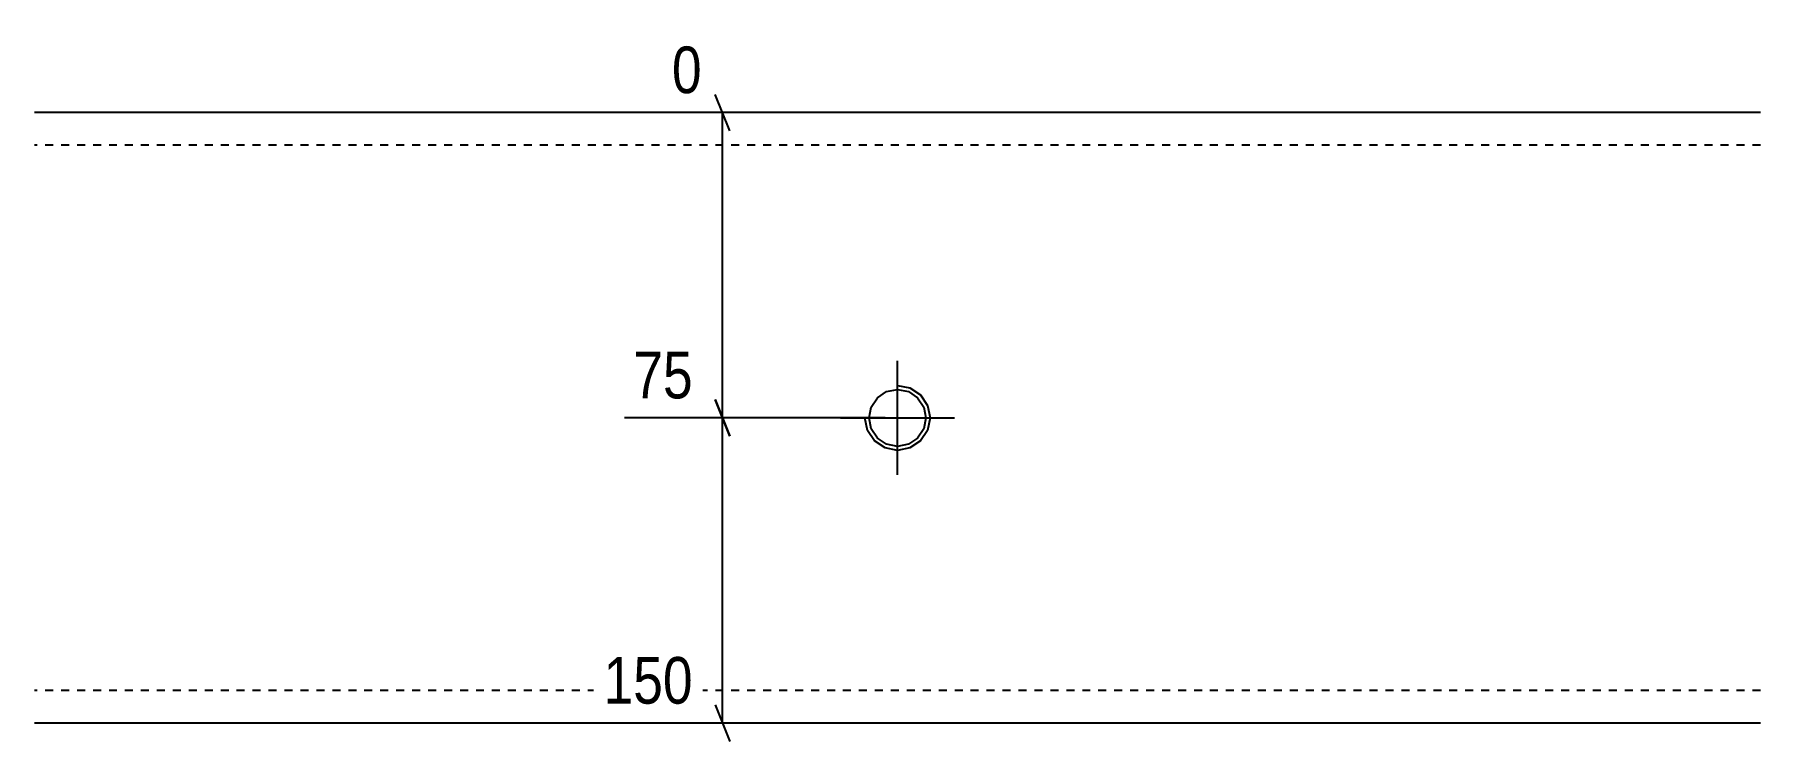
# Model space of a CAD drawing. Header units: millimetres. Extents: x 7 to 20492, y 9 to 247.
# Drawn here: x 15995.2 to 16419.2, y 9 to 182.7 of the extents above; entities that cross this region are included whole.
import ezdxf

# ---------------------------------------------------------------- set-up
doc = ezdxf.new("R2010")
doc.units = ezdxf.units.MM
doc.linetypes.add('DXK_LINE_DOT2', pattern=[3.9198, 1.9599, -1.9599])
doc.layers.add('MÅLSÆTNING', color=7, linetype='Continuous')
doc.layers.add('STÅL', color=7, linetype='Continuous')
doc.styles.add('Arial Narrow', font='ARIALN.TTF', dxfattribs={"height": 0.2})

msp = doc.modelspace()

# ---------------------------------------------------------------- linework, layer by layer
at = {"layer": 'MÅLSÆTNING', "color": 7, "linetype": 'Continuous'}
for p, q in [((16166.03, 159), (16162.43, 168)), ((16204.23, 163.5), (16151.82, 163.5)), ((16164.23, 88.5), (16164.23, 163.5)), ((16166.03, 84), (16162.43, 93)), ((16162.43, 93), (16166.03, 84)), ((16204.23, 88.5), (16140.13, 88.5)), ((16204.23, 88.5), (16140.13, 88.5)), ((16164.23, 13.5), (16164.23, 88.5)), ((16162.43, 18), (16166.03, 9)), ((16204.23, 13.5), (16132.82, 13.5))]:
    msp.add_line(p, q, dxfattribs=at)
at = {"layer": 'STÅL', "color": 2, "linetype": 'Continuous'}
for p, q in [((16419.23, 163.5), (15995.23, 163.5)), ((16419.23, 13.5), (15995.23, 13.5))]:
    msp.add_line(p, q, dxfattribs=at)
at = {"layer": 'STÅL', "color": 7, "linetype": 'DXK_LINE_DOT2'}
for p, q in [((16419.23, 155.5), (15995.23, 155.5)), ((16419.23, 21.5), (15995.23, 21.5))]:
    msp.add_line(p, q, dxfattribs=at)
at = {"layer": 'STÅL', "color": 3, "linetype": 'Continuous'}
for p, q in [((16207.23, 74.5), (16207.23, 102.5)), ((16200.76, 91.18), (16202.28, 93.45)), ((16202.28, 93.45), (16204.55, 94.97)), ((16204.55, 94.97), (16207.23, 95.5)), ((16207.23, 96.5), (16207.23, 96.5)), ((16207.23, 96.5), (16210.29, 95.89)), ((16207.23, 95.5), (16207.23, 95.5)), ((16207.23, 95.5), (16209.91, 94.97)), ((16209.91, 94.97), (16212.18, 93.45)), ((16210.29, 95.89), (16212.89, 94.16)), ((16212.18, 93.45), (16213.7, 91.18)), ((16212.89, 94.16), (16214.62, 91.56)), ((16200.23, 88.5), (16200.76, 91.18)), ((16213.7, 91.18), (16214.23, 88.5)), ((16214.62, 91.56), (16215.23, 88.5)), ((16193.23, 88.5), (16221.23, 88.5)), ((16199.84, 85.44), (16199.23, 88.5)), ((16199.23, 88.5), (16199.23, 88.5)), ((16201.57, 82.84), (16199.84, 85.44)), ((16200.76, 85.82), (16200.23, 88.5)), ((16200.23, 88.5), (16200.23, 88.5)), ((16202.28, 83.55), (16200.76, 85.82)), ((16213.7, 85.82), (16212.18, 83.55)), ((16214.62, 85.44), (16212.89, 82.84)), ((16214.23, 88.5), (16213.7, 85.82)), ((16214.23, 88.5), (16214.23, 88.5)), ((16215.23, 88.5), (16214.62, 85.44)), ((16215.23, 88.5), (16215.23, 88.5)), ((16204.17, 81.11), (16201.57, 82.84)), ((16204.55, 82.03), (16202.28, 83.55)), ((16207.23, 80.5), (16204.17, 81.11)), ((16207.23, 81.5), (16204.55, 82.03)), ((16209.91, 82.03), (16207.23, 81.5)), ((16207.23, 81.5), (16207.23, 81.5)), ((16210.29, 81.11), (16207.23, 80.5)), ((16212.18, 83.55), (16209.91, 82.03)), ((16212.89, 82.84), (16210.29, 81.11)), ((16207.23, 80.5), (16207.23, 80.5))]:
    msp.add_line(p, q, dxfattribs=at)

# ---------------------------------------------------------------- wipeouts: each hides what was drawn before it
at = {"color": 0, "linetype": 'Continuous'}
msp.add_wipeout([(16159.34, 90.9), (16159.34, 107.7), (16139.92, 107.7), (16139.92, 90.9)], dxfattribs=at).dxf.layer = 'MÅLSÆTNING'

# ---------------------------------------------------------------- next in the draw order: texts
at = {"layer": 'MÅLSÆTNING', "color": 3, "linetype": 'Continuous', "style": 'Arial Narrow'}
msp.add_text('75', height=11.453, dxfattribs=at).set_placement((16142.32, 93.3))

# ---------------------------------------------------------------- next in the draw order: wipeouts: each hides what was drawn before it
at = {"color": 0, "linetype": 'Continuous'}
for points in [[(16161.53, 165.9), (16161.53, 182.7), (16149.42, 182.7), (16149.42, 165.9)], [(16159.34, 15.9), (16159.34, 32.7), (16132.61, 32.7), (16132.61, 15.9)]]:
    msp.add_wipeout(points, dxfattribs=at).dxf.layer = 'MÅLSÆTNING'

# ---------------------------------------------------------------- next in the draw order: texts
at = {"layer": 'MÅLSÆTNING', "color": 3, "linetype": 'Continuous', "style": 'Arial Narrow'}
for s, height, p in [('0', 11.45, (16151.82, 168.3)), ('150', 11.453, (16135.01, 18.3))]:
    msp.add_text(s, height=height, dxfattribs=at).set_placement(p)

doc.saveas('drawing.dxf')
